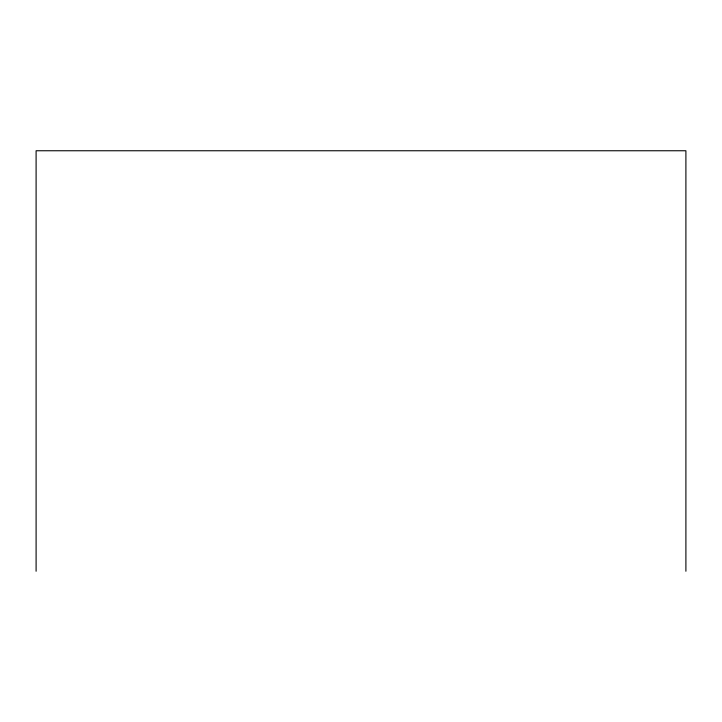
<?xml version="1.0" encoding="UTF-8"?>
<svg xmlns="http://www.w3.org/2000/svg" width="722" height="722" viewBox="0 0 722 722"><rect width="100%" height="100%" fill="white"/><g stroke="black" fill="none" stroke-linecap="round" stroke-linejoin="round"><path stroke-width="1.08" d="M685.9 571.246L685.9 150.754L36.1 150.754L36.1 571.246"/></g></svg>
